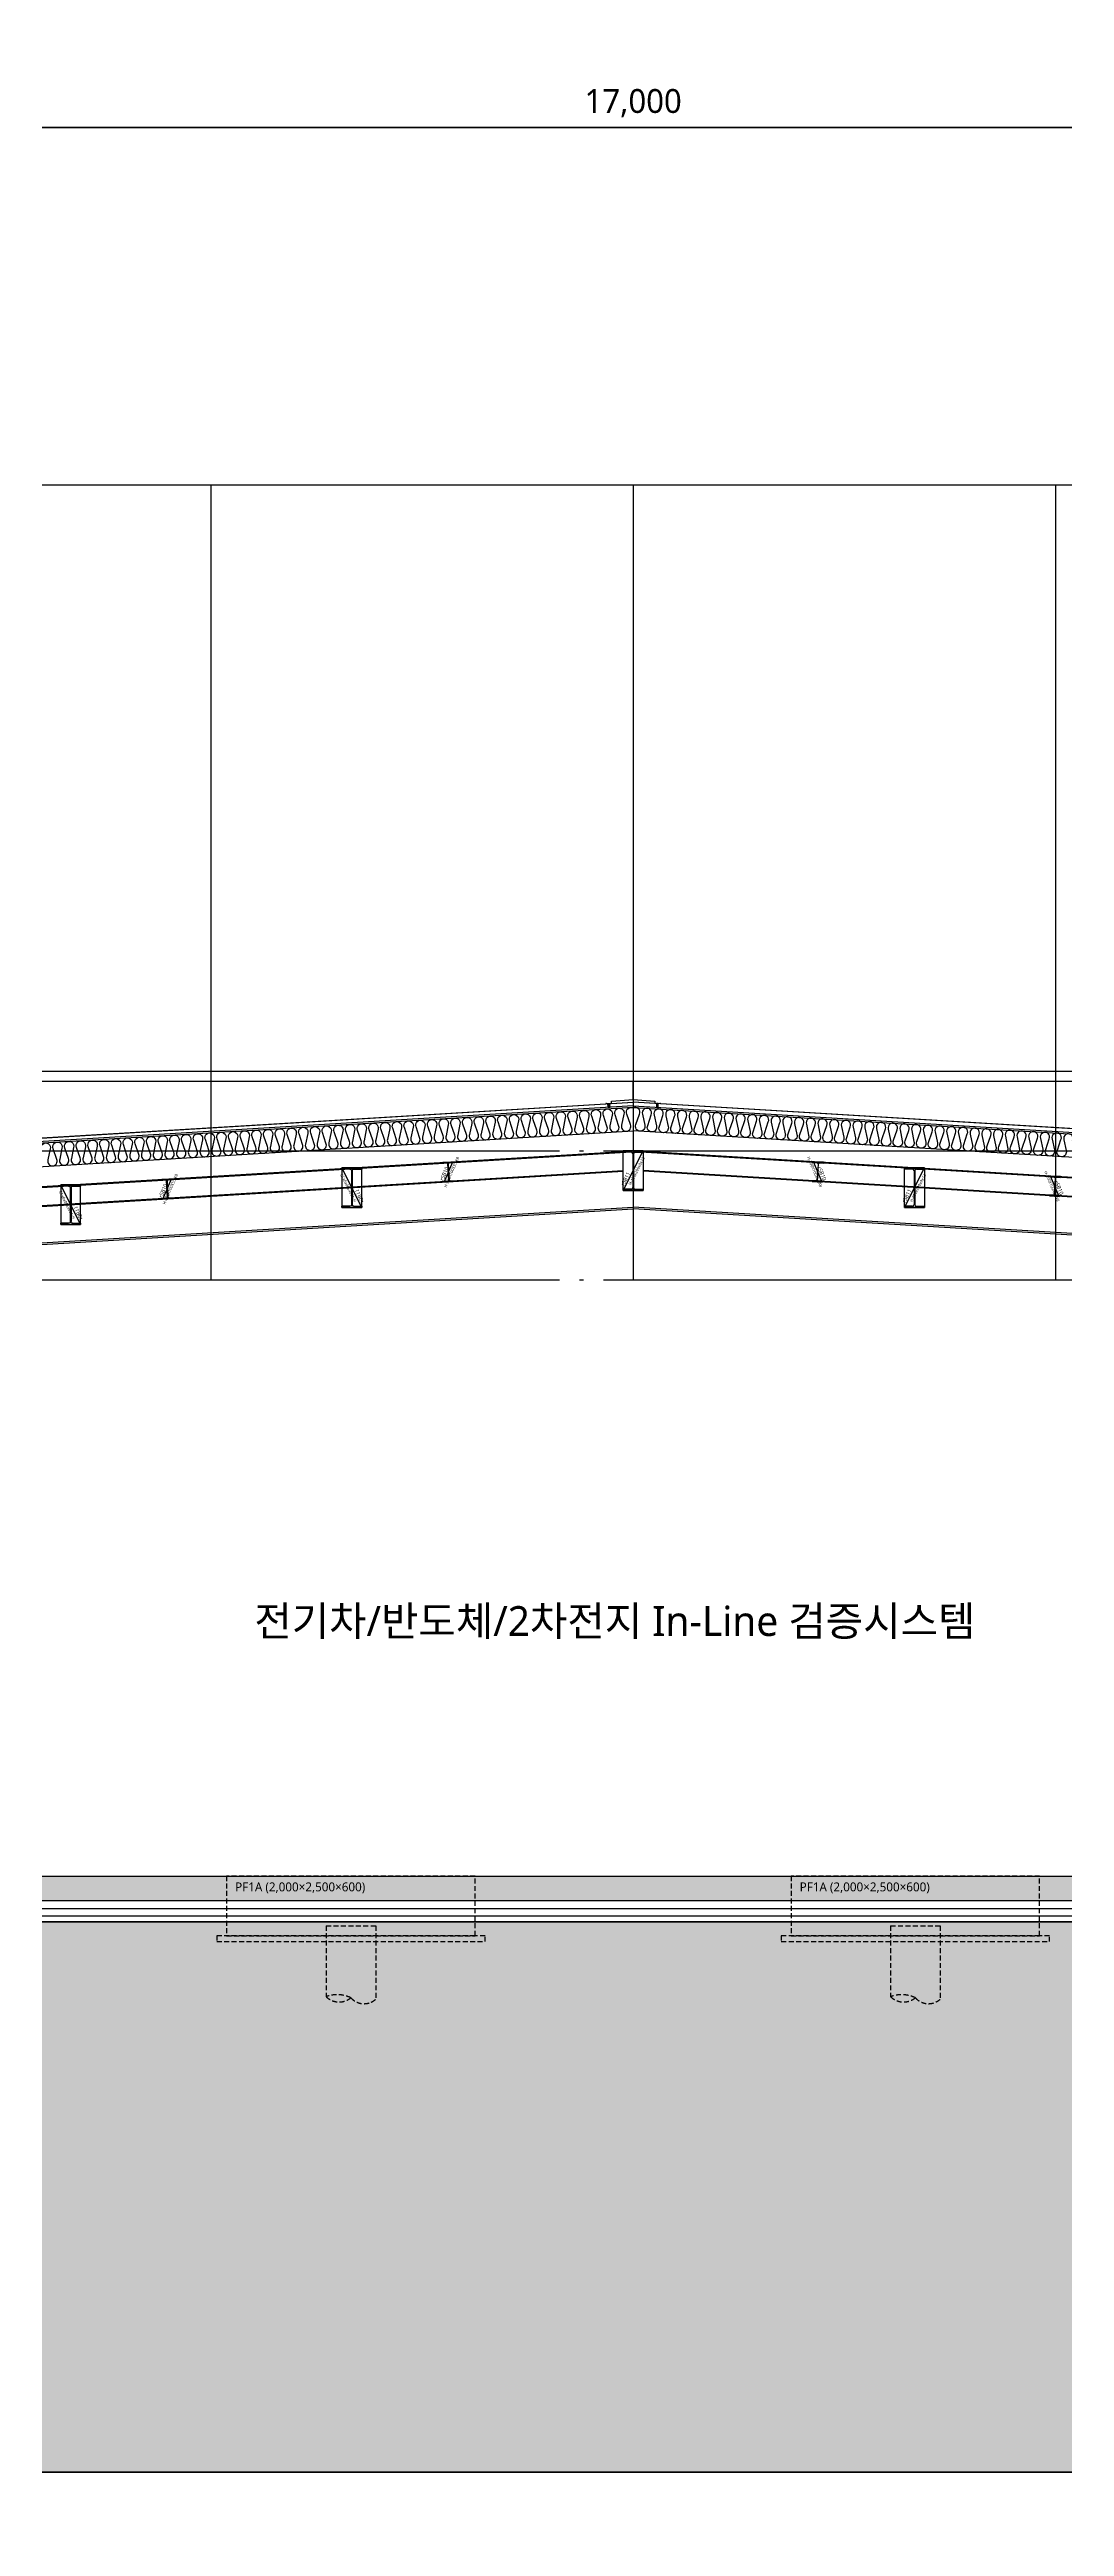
# Model space of a CAD drawing. Header units: millimetres. Extents: x 0 to 672800, y 0 to 118800.
# Drawn here: x 408528 to 418739, y 19897 to 44827 of the extents above; entities that cross this region are included whole.
import ezdxf
from ezdxf.enums import TextEntityAlignment as Align

# ---------------------------------------------------------------- set-up
doc = ezdxf.new("R2010")
doc.units = ezdxf.units.MM
doc.header["$LTSCALE"] = 200
for name, pattern in [('CEN-GAUN', [32.2, 30, -1, 0.2, -1]), ('CONTINOUS', [0]), ('HIDDEN', [0.375, 0.25, -0.125])]:
    doc.linetypes.add(name, pattern=pattern)
doc.layers.get('DEFPOINTS').update_dxf_attribs({"color": 137})
for name, color, linetype in [('0-S-col', 4, 'Continuous'), ('01단열재', 252, 'Continuous'), ('01외벽패널', 3, 'Continuous'), ('09GIRDER', 2, 'Continuous'), ('0파일', 251, 'HIDDEN'), ('4', 4, 'Continuous'), ('5기초', 5, 'HIDDEN'), ('5기초버림콘크리트', 251, 'HIDDEN'), ('5버림콘크리트', 5, 'CONTINOUS'), ('6ELE', 6, 'Continuous'), ('8ELE', 8, 'Continuous'), ('A-CON', 2, 'Continuous'), ('CEN', 1, 'CEN-GAUN'), ('ELE-6', 6, 'Continuous'), ('HAT-254', 254, 'Continuous'), ('Insul', 252, 'Continuous'), ('S-253', 252, 'Continuous'), ('SOL-253', 253, 'Continuous'), ('STEEL-E', 6, 'Continuous'), ('SYP_INSUL', 252, 'Continuous')]:
    doc.layers.add(name, color=color, linetype=linetype)
for name, color, linetype, plot in [('check', 61, 'Continuous', False), ('Defpoint', 125, 'Continuous', False), ('TXT-1', 137, 'Continuous', False)]:
    doc.layers.add(name, color=color, linetype=linetype, plot=plot)
doc.styles.add('맑은고딕', font='malgun.ttf')
doc.styles.add('스타일1', font='malgun.ttf')
doc.linetypes.add('INSUL50', pattern='A,0.00254,-2.54,[134,ltypeshp.shx,S=6.25,R=0,X=-2.54,Y=0],-19.92,[134,ltypeshp.shx,S=6.25,R=180,X=2.54,Y=0],-2.54', length=25.00254)
doc.dimstyles.new('CJAK', dxfattribs={"dimscale": 200, "dimtxt": 1.2, "dimasz": 0.5, "dimexe": 2, "dimexo": 3, "dimgap": 0.5, "dimtad": 1, "dimdec": 0, "dimzin": 1, "dimdsep": 46, "dimlunit": 6, "dimtxsty": '맑은고딕', "dimblk": 'CJDOT', "dimcen": 0.09, "dimdle": 1, "dimclrd": 256, "dimclre": 256, "dimclrt": 256, "dimadec": 0, "dimazin": 0, "dimtfac": 1, "dimtdec": 0, "dimtix": 1, "dimtmove": 2, "dimatfit": 3, "dimldrblk": 'CJDOT', "dimfxl": 1, "dimtolj": 1, "dimtzin": 1, "dimarcsym": 0})
pattern_1 = [(43.674488, (335620.4905, 1312.999), (-4.3850587, 4.5927944), [])]

# ---------------------------------------------------------------- blocks, each defined once
blk = doc.blocks.new('pile(500)-section')
at = {"layer": '0파일'}
for p, q in [((-250, 0), (-250, -714)), ((-250, 0), (250, 0)), ((250, 0), (250, -739))]:
    blk.add_line(p, q, dxfattribs=at)
for points in [[(-250, -714, -0.201908), (0, -725, 0.417045), (250, -739)], [(-250, -714, 0.379922), (0, -725)]]:
    blk.add_lwpolyline(points, format="xyb", dxfattribs=at)
blk = doc.blocks.new('S-PF1A-S2')
at = {"layer": '5기초'}
blk.add_lwpolyline([(-1250, 0), (-1250, -600), (1250, -600), (1250, 0)], close=True, dxfattribs=at)
at = {"layer": '5기초버림콘크리트'}
blk.add_lwpolyline([(1250, -600), (-1350, -600), (-1350, -660), (1350, -660), (1350, -600), (1250, -600)], dxfattribs=at)
at = {"layer": '0파일'}
blk.add_blockref('pile(500)-section', (0, -500), dxfattribs=at)
at = {"layer": 'DEFPOINTS', "style": '스타일1'}
blk.add_text('PF1A (2,000×2,500×600)', height=90, dxfattribs=at).set_placement((-510, -109), align=Align.MIDDLE_CENTER)
blk = doc.blocks.new('CJDOT')
blk.add_line((-2, 0), (2, 0))
at = {"const_width": 0.5}
blk.add_lwpolyline([(-0.25, 0, 1), (0.25, 0, 1)], format="xyb", close=True, dxfattribs=at)
blk = doc.blocks.new('*D195')
at = {"layer": 'check', "lineweight": -2, "transparency": 16777216}
for p, q in [((405900, 41044), (405900, 44444)), ((422900, 41044), (422900, 44444)), ((406000, 44044), (422800, 44044))]:
    blk.add_line(p, q, dxfattribs=at)
at = {"layer": 'DEFPOINTS', "color": 0, "transparency": 16777216}
for p in [(422900, 44044), (405900, 40444), (422900, 40444)]:
    blk.add_point(p, dxfattribs=at)
at = {"layer": 'check', "lineweight": -2, "transparency": 16777216, "xscale": 100, "yscale": 100, "zscale": 100, "rotation": 180}
blk.add_blockref('CJDOT', (405900, 44044), dxfattribs=at)
at = {"layer": 'check', "lineweight": -2, "transparency": 16777216, "xscale": 100, "yscale": 100, "zscale": 100}
blk.add_blockref('CJDOT', (422900, 44044), dxfattribs=at)
at = {"layer": 'check', "transparency": 16777216, "insert": (414400, 44288), "char_height": 240, "attachment_point": 5, "style": '맑은고딕'}
blk.add_mtext('\\A1;17,000', dxfattribs=at)
blk = doc.blocks.new('*D196')
at = {"layer": 'check', "lineweight": -2, "transparency": 16777216}
for p, q in [((392900, 41044), (392900, 46244)), ((435900, 41044), (435900, 46244)), ((435800, 45844), (393000, 45844))]:
    blk.add_line(p, q, dxfattribs=at)
at = {"layer": 'DEFPOINTS', "color": 0, "transparency": 16777216}
for p in [(392900, 45844), (392900, 40444), (435900, 40444)]:
    blk.add_point(p, dxfattribs=at)
at = {"layer": 'check', "lineweight": -2, "transparency": 16777216, "xscale": 100, "yscale": 100, "zscale": 100, "rotation": 180}
blk.add_blockref('CJDOT', (392900, 45844), dxfattribs=at)
at = {"layer": 'check', "lineweight": -2, "transparency": 16777216, "xscale": 100, "yscale": 100, "zscale": 100}
blk.add_blockref('CJDOT', (435900, 45844), dxfattribs=at)
at = {"layer": 'check', "transparency": 16777216, "insert": (414400, 46088), "char_height": 240, "attachment_point": 5, "style": '맑은고딕'}
blk.add_mtext('\\A1;43,000', dxfattribs=at)
blk = doc.blocks.new('*U463')
for p, q in [((80, 387), (0, 387)), ((96, 371), (96, 29)), ((104, 371), (104, 29)), ((120, 387), (200, 387)), ((80, 13), (0, 13)), ((120, 13), (200, 13))]:
    blk.add_line(p, q)
for points in [[(200, 387), (200, 400), (0, 400), (0, 387)], [(0, 13), (0, 0), (200, 0), (200, 13)]]:
    blk.add_lwpolyline(points)
for centre, start, end in [((80, 371), 0, 90), ((120, 371), 90, 180), ((80, 29), 270, 0), ((120, 29), 180, 270)]:
    blk.add_arc(centre, 16, start, end)
blk = doc.blocks.new('SG-rSB11')
at = {"layer": 'DEFPOINTS'}
blk.add_line((-100, -400), (100, 0), dxfattribs=at)
blk.add_lwpolyline([(-100, 0), (100, 0), (100, -400), (-100, -400)], close=True, dxfattribs=at)
at = {"layer": '09GIRDER'}
blk.add_blockref('*U463', (-100, -400), dxfattribs=at)
at = {"layer": 'DEFPOINTS', "style": '스타일1'}
for s, height, p in [('rSB11', 40, (-77, -283, 0)), ('H-400x200x8x13', 30, (35, -203))]:
    blk.add_text(s, height=height, rotation=63.3193, dxfattribs=at).set_placement(p, align=Align.MIDDLE_CENTER)

msp = doc.modelspace()

# ---------------------------------------------------------------- hatches: boundary and pattern name
at = {"layer": 'ELE-6'}
h = msp.add_hatch(dxfattribs=at)
h.set_pattern_fill('ANSI31', color=256, scale=2, angle=-1.32551)
h.set_pattern_definition(pattern_1)
h.paths.add_polyline_path([(414146.8, 34219.2), (414163.6, 34220.2), (414166.1, 34180.3), (414149.3, 34179.3)])
h = msp.add_hatch(dxfattribs=at)
h.set_pattern_fill('ANSI31', color=256, scale=2, angle=-1.32551)
h.set_pattern_definition(pattern_1)
h.paths.add_polyline_path([(414653.2, 34219.2), (414636.4, 34220.2), (414633.9, 34180.3), (414650.7, 34179.3)])
at = {"layer": 'HAT-254'}
h = msp.add_hatch(color=256, dxfattribs=at)
h.dxf.hatch_style = 1
h.paths.add_polyline_path([(426100, 26193.6), (393000, 26193.6), (393000, 25743.6), (392600, 25743.6), (392600, 26193.6), (392600, 26443.6), (426300, 26443.6), (426300, 26193.6), (426850, 26193.6), (426850, 26443.6), (430900, 26443.6), (430900, 26193.6), (431450, 26193.6), (431450, 26443.6), (436335, 26443.6), (436335, 26243.6), (436200, 26243.6), (436200, 25743.6), (435800, 25743.6), (435800, 26193.6), (431650, 26193.6), (431650, 25943.6), (430700, 25943.6), (430700, 26193.6), (427050, 26193.6), (427050, 25943.6), (426100, 25943.6)])
at = {"layer": 'SOL-253'}
h = msp.add_hatch(color=256, dxfattribs=at)
h.dxf.hatch_style = 1
h.paths.add_polyline_path([(427150, 25983.6), (430600, 25983.6), (430600, 25733.6), (431750, 25733.6), (431750, 25983.6), (435650, 25983.6), (435650, 25593.6), (435550, 25593.6), (435550, 25533.6), (436300, 25533.6), (436300, 25593.6), (436200, 25593.6), (436200, 25843.6), (436200, 26193.7), (439835, 25899), (439835, 25643.6), (439285, 25643.6), (439285, 25143.6), (439185, 25143.6), (439185, 25043.6), (440685, 25043.6), (440685, 25143.6), (440585, 25143.6), (440585, 25643.6), (440035, 25643.6), (440035, 26143.6), (446900, 26143.6), (446900, 20443.6), (381900, 20443.6), (381900, 26243.6), (389465, 26243.6), (389465, 26093.6), (389415, 26093.6), (389415, 25843.6), (389715, 25843.6), (389715, 26093.6), (389665, 26093.6), (389665, 26343.6), (392600, 26343.6), (392600, 25943.6), (392600, 25593.6), (392500, 25593.6), (392500, 25533.6), (393250, 25533.6), (393250, 25593.6), (393150, 25593.6), (393150, 25983.6), (426000, 25983.6), (426000, 25733.6), (427150, 25733.6)])

# ---------------------------------------------------------------- linework, layer by layer
at = {"layer": '0-S-col', "color": 8}
for p, q in [((406050, 33230.7), (414325, 33731.1)), ((422750, 33230.7), (414475, 33731.1)), ((406050, 33046.4), (414300, 33545.2)), ((406050, 33038.4), (414300, 33537.2)), ((422750, 33046.4), (414500, 33545.2)), ((422750, 33038.4), (414500, 33537.2)), ((406050, 33046.4), (410050, 33288.3)), ((406050, 33038.4), (410050, 33280.2)), ((406050, 32672.7), (414400, 33177.6)), ((422750, 32672.7), (414400, 33177.6))]:
    msp.add_line(p, q, dxfattribs=at)
msp.add_lwpolyline([(414300, 33743.6), (414500, 33743.6), (414500, 33343.6), (414300, 33343.6)], close=True, dxfattribs=at)
at = {"layer": '01단열재', "linetype": 'INSUL50', "ltscale": 0.015}
msp.add_lwpolyline([(393000, 26118.6), (426100, 26118.6)], dxfattribs=at)
at = {"layer": '01외벽패널'}
for points in [[(414400, 34180.4), (393471.1, 32915), (393485.3, 32679.4), (414400, 33944)], [(414400, 34180.4), (435328.9, 32915), (435314.7, 32679.4), (414400, 33944)]]:
    msp.add_lwpolyline(points, dxfattribs=at)
at = {"layer": '4'}
msp.add_lwpolyline([(414131.5, 34218.3), (414123.6, 34217.8), (414123.4, 34220.3), (414183.3, 34223.9), (414182.2, 34242.3), (414400, 34260.5), (414617.8, 34242.3), (414616.7, 34223.9), (414676.6, 34220.3), (414676.4, 34217.8), (414668.5, 34218.3)], dxfattribs=at)
at = {"layer": '5버림콘크리트'}
msp.add_lwpolyline([(426100, 25983.6), (393150, 25983.6), (393150, 26043.6), (426100, 26043.6)], dxfattribs=at)
at = {"layer": '6ELE'}
msp.add_line((392385, 34543.6), (436365, 34543.6), dxfattribs=at)
at = {"layer": '8ELE'}
for p, q in [((392980, 34443.6), (435755, 34443.6)), ((414400, 34260.5), (414400, 34443.6))]:
    msp.add_line(p, q, dxfattribs=at)
at = {"layer": 'A-CON'}
for p, q in [((392600, 26443.6), (426300, 26443.6)), ((426100, 26193.6), (393000, 26193.6))]:
    msp.add_line(p, q, dxfattribs=at)
at = {"layer": 'CEN'}
for p, q in [((381900, 34543.6), (446900, 34543.6)), ((381900, 33743.6), (446900, 33743.6)), ((381900, 32443.6), (446900, 32443.6)), ((381900, 26443.6), (446900, 26443.6))]:
    msp.add_line(p, q, dxfattribs=at)
at = {"layer": 'Defpoint'}
for p, q in [((410150, 40443.6), (410150, 32443.6)), ((414400, 40443.6), (414400, 32443.6)), ((418650, 40443.6), (418650, 32443.6))]:
    msp.add_line(p, q, dxfattribs=at)
at = {"layer": 'DEFPOINTS'}
for p, q in [((409668.1, 33257.2), (409755.9, 33462.8)), ((412498.1, 33428.3), (412585.9, 33633.9)), ((416301.9, 33428.3), (416214.1, 33633.9)), ((418687.8, 33284), (418600.1, 33489.7))]:
    msp.add_line(p, q, dxfattribs=at)
for points in [[(378300, 44043.6), (378300, 16843.6), (450500, 16843.6), (450500, 44043.6)], [(381900, 40443.6), (381900, 20443.6), (446900, 20443.6), (446900, 40443.6)]]:
    msp.add_lwpolyline(points, close=True, dxfattribs=at)
for points in [[(409668.1, 33257.2), (409667.6, 33265.1), (409703.8, 33267.3, 0.4142136), (409714.1, 33279), (409704.4, 33440.7, 0.4142136), (409692.7, 33451), (409656.5, 33448.8), (409656.1, 33456.8), (409755.9, 33462.8), (409756.4, 33454.8), (409720.2, 33452.7, 0.4142136), (409709.9, 33441), (409719.6, 33279.3, 0.4142136), (409731.3, 33269), (409767.5, 33271.2), (409767.9, 33263.2)], [(412498.1, 33428.3), (412497.6, 33436.3), (412533.8, 33438.4, 0.4142136), (412544.1, 33450.1), (412534.4, 33611.8, 0.4142136), (412522.7, 33622.1), (412486.5, 33619.9), (412486.1, 33627.9), (412585.9, 33633.9), (412586.4, 33626), (412550.2, 33623.8, 0.4142136), (412539.9, 33612.1), (412549.6, 33450.4, 0.4142136), (412561.3, 33440.1), (412597.5, 33442.3), (412597.9, 33434.3)], [(416301.9, 33428.3), (416302.4, 33436.3), (416266.2, 33438.4, -0.4142136), (416255.9, 33450.1), (416265.6, 33611.8, -0.4142136), (416277.3, 33622.1), (416313.5, 33619.9), (416313.9, 33627.9), (416214.1, 33633.9), (416213.6, 33626), (416249.8, 33623.8, -0.4142136), (416260.1, 33612.1), (416250.4, 33450.4, -0.4142136), (416238.7, 33440.1), (416202.5, 33442.3), (416202.1, 33434.3)], [(418687.8, 33284), (418688.3, 33292), (418652.1, 33294.2, -0.4142136), (418641.8, 33305.8), (418651.6, 33467.5, -0.4142136), (418663.2, 33477.8), (418699.4, 33475.7), (418699.9, 33483.6), (418600.1, 33489.7), (418599.6, 33481.7), (418635.8, 33479.5, -0.4142136), (418646.1, 33467.9), (418636.3, 33306.2, -0.4142136), (418624.7, 33295.8), (418588.5, 33298), (418588, 33290)]]:
    msp.add_lwpolyline(points, format="xyb", close=True, dxfattribs=at)
msp.add_lwpolyline([(446900, 20443.6), (381900, 20443.6), (381900, 26243.6), (389465, 26243.6), (389465, 26093.6), (389415, 26093.6), (389415, 25843.6), (389715, 25843.6), (389715, 26093.6), (389665, 26093.6), (389665, 26343.6), (392600, 26343.6), (392600, 25943.6), (392600, 25943.6), (392600, 25593.6), (392500, 25593.6), (392500, 25533.6), (393250, 25533.6), (393250, 25593.6), (393150, 25593.6), (393150, 25983.6), (426000, 25983.6)], dxfattribs=at)
at = {"layer": 'ELE-6'}
for points in [[(414400, 34194.5), (393318.4, 32919.8), (393316.1, 32959.7), (414400, 34234.5)], [(414400, 34194.5), (435481.6, 32919.8), (435483.9, 32959.7), (414400, 34234.5)]]:
    msp.add_lwpolyline(points, dxfattribs=at)
for points in [[(414146.8, 34219.2), (414163.6, 34220.2), (414166.1, 34180.3), (414149.3, 34179.3)], [(414653.2, 34219.2), (414636.4, 34220.2), (414633.9, 34180.3), (414650.7, 34179.3)]]:
    msp.add_lwpolyline(points, close=True, dxfattribs=at)
at = {"layer": 'Insul'}
for points in [[(408446.8, 33756.4, -1.4491979), (408534.9, 33761.7), (408512.2, 33652.1, 0.5248557), (408560.1, 33590.9, 0.5248557), (408600.3, 33657.4), (408564.6, 33763.5, -1.4491979), (408652.7, 33768.9), (408630, 33659.2, 0.5248557), (408677.9, 33598, 0.5248557), (408718.1, 33664.5), (408682.4, 33770.6, -1.4491979), (408770.5, 33776), (408747.8, 33666.3, 0.5248557), (408795.7, 33605.1, 0.5248557), (408835.9, 33671.6), (408800.2, 33777.8, -1.4491979), (408888.3, 33783.1), (408865.6, 33673.4, 0.5248557), (408913.5, 33612.3, 0.5248557), (408953.7, 33678.8), (408918, 33784.9, -1.4491979), (409006.1, 33790.2), (408983.4, 33680.6, 0.5248557), (409031.3, 33619.4, 0.5248557), (409071.5, 33685.9), (409035.7, 33792, -1.4491979), (409123.8, 33797.3), (409101.2, 33687.7, 0.5248557), (409149.1, 33626.5, 0.5248557), (409189.3, 33693), (409153.5, 33799.1, -1.4491979), (409241.6, 33804.5), (409218.9, 33694.8, 0.5248557), (409266.9, 33633.6, 0.5248557), (409307, 33700.1), (409271.3, 33806.3, -1.4491979), (409359.4, 33811.6), (409336.7, 33701.9, 0.5248557), (409384.6, 33640.7, 0.5248557), (409424.8, 33707.3), (409389.1, 33813.4, -1.4491979), (409477.2, 33818.7), (409454.5, 33709, 0.5248557), (409502.4, 33647.9, 0.5248557), (409542.6, 33714.4), (409506.9, 33820.5, -1.4491979), (409595, 33825.8), (409572.3, 33716.2, 0.5248557), (409620.2, 33655, 0.5248557), (409660.4, 33721.5), (409624.7, 33827.6, -1.4491979), (409712.8, 33832.9), (409690.1, 33723.3, 0.5248557), (409738, 33662.1, 0.5248557), (409778.2, 33728.6), (409742.5, 33834.7, -1.4491979), (409830.6, 33840.1), (409807.9, 33730.4, 0.5248557), (409855.8, 33669.2, 0.5248557), (409896, 33735.7), (409860.2, 33841.9, -1.4491979), (409948.3, 33847.2), (409925.7, 33737.5, 0.5248557), (409973.6, 33676.4, 0.5248557), (410013.8, 33742.9), (409978, 33849, -1.4491979), (410066.1, 33854.3), (410043.4, 33744.7, 0.5248557), (410091.4, 33683.5, 0.5248557), (410131.5, 33750), (410095.8, 33856.1, -1.4491979), (410183.9, 33861.4), (410161.2, 33751.8, 0.5248557), (410209.1, 33690.6, 0.5248557), (410249.3, 33757.1), (410213.6, 33863.2, -1.4491979), (410301.7, 33868.6), (410279, 33758.9, 0.5248557), (410326.9, 33697.7, 0.5248557), (410367.1, 33764.2), (410331.4, 33870.4, -1.4491979), (410419.5, 33875.7), (410396.8, 33766, 0.5248557), (410444.7, 33704.8, 0.5248557), (410484.9, 33771.3), (410449.2, 33877.5, -1.4491979), (410537.3, 33882.8), (410514.6, 33773.1, 0.5248557), (410562.5, 33712, 0.5248557), (410602.7, 33778.5), (410566.9, 33884.6, -1.4491979), (410655.1, 33889.9), (410632.4, 33780.3, 0.5248557), (410680.3, 33719.1, 0.5248557), (410720.5, 33785.6), (410684.7, 33891.7, -1.4491979), (410772.8, 33897), (410750.1, 33787.4, 0.5248557), (410798.1, 33726.2, 0.5248557), (410838.3, 33792.7), (410802.5, 33898.8, -1.4491979), (410890.6, 33904.2), (410867.9, 33794.5, 0.5248557), (410915.8, 33733.3, 0.5248557), (410956, 33799.8), (410920.3, 33906, -1.4491979), (411008.4, 33911.3), (410985.7, 33801.6, 0.5248557), (411033.6, 33740.5, 0.5248557), (411073.8, 33807), (411038.1, 33913.1, -1.4491979), (411126.2, 33918.4), (411103.5, 33808.8, 0.5248557), (411151.4, 33747.6, 0.5248557), (411191.6, 33814.1), (411155.9, 33920.2, -1.4491979), (411244, 33925.5), (411221.3, 33815.9, 0.5248557), (411269.2, 33754.7, 0.5248557), (411309.4, 33821.2), (411273.7, 33927.3, -1.4491979), (411361.8, 33932.7), (411339.1, 33823, 0.5248557), (411387, 33761.8, 0.5248557), (411427.2, 33828.3), (411391.4, 33934.4, -1.4491979), (411479.5, 33939.8), (411456.9, 33830.1, 0.5248557), (411504.8, 33768.9, 0.5248557), (411545, 33835.4), (411509.2, 33941.6, -1.4491979), (411597.3, 33946.9), (411574.6, 33837.2, 0.5248557), (411622.6, 33776.1, 0.5248557), (411662.7, 33842.6), (411627, 33948.7, -1.4491979), (411715.1, 33954), (411692.4, 33844.4, 0.5248557), (411740.3, 33783.2, 0.5248557), (411780.5, 33849.7), (411744.8, 33955.8, -1.4491979), (411832.9, 33961.1), (411810.2, 33851.5, 0.5248557), (411858.1, 33790.3, 0.5248557), (411898.3, 33856.8), (411862.6, 33962.9, -1.4491979), (411950.7, 33968.3), (411928, 33858.6, 0.5248557), (411975.9, 33797.4, 0.5248557), (412016.1, 33863.9), (411980.4, 33970.1, -1.4491979), (412068.5, 33975.4), (412045.8, 33865.7, 0.5248557), (412093.7, 33804.6, 0.5248557), (412133.9, 33871.1), (412098.2, 33977.2, -1.4491979), (412186.3, 33982.5), (412163.6, 33872.8, 0.5248557), (412211.5, 33811.7, 0.5248557), (412251.7, 33878.2), (412215.9, 33984.3, -1.4491979), (412304, 33989.6), (412281.4, 33880, 0.5248557), (412329.3, 33818.8, 0.5248557), (412369.5, 33885.3), (412333.7, 33991.4, -1.4491979), (412421.8, 33996.8), (412399.1, 33887.1, 0.5248557), (412447, 33825.9, 0.5248557), (412487.2, 33892.4), (412451.5, 33998.5, -1.4491979), (412539.6, 34003.9), (412516.9, 33894.2, 0.5248557), (412564.8, 33833, 0.5248557), (412605, 33899.5), (412569.3, 34005.7, -1.4491979), (412657.4, 34011), (412634.7, 33901.3, 0.5248557), (412682.6, 33840.2, 0.5248557), (412722.8, 33906.7), (412687.1, 34012.8, -1.4491979), (412775.2, 34018.1), (412752.5, 33908.5, 0.5248557), (412800.4, 33847.3, 0.5248557), (412840.6, 33913.8), (412804.9, 34019.9, -1.4491979), (412893, 34025.2), (412870.3, 33915.6, 0.5248557), (412918.2, 33854.4, 0.5248557), (412958.4, 33920.9), (412922.6, 34027, -1.4491979), (413010.7, 34032.4), (412988.1, 33922.7, 0.5248557), (413036, 33861.5, 0.5248557), (413076.2, 33928), (413040.4, 34034.2, -1.4491979), (413128.5, 34039.5), (413105.8, 33929.8, 0.5248557), (413153.8, 33868.6, 0.5248557), (413194, 33935.2), (413158.2, 34041.3, -1.4491979), (413246.3, 34046.6), (413223.6, 33936.9, 0.5248557), (413271.5, 33875.8, 0.5248557), (413311.7, 33942.3), (413276, 34048.4, -1.4491979), (413364.1, 34053.7), (413341.4, 33944.1, 0.5248557), (413389.3, 33882.9, 0.5248557), (413429.5, 33949.4), (413393.8, 34055.5, -1.4491979), (413481.9, 34060.8), (413459.2, 33951.2, 0.5248557), (413507.1, 33890, 0.5248557), (413547.3, 33956.5), (413511.6, 34062.6, -1.4491979), (413599.7, 34068), (413577, 33958.3, 0.5248557), (413624.9, 33897.1, 0.5248557), (413665.1, 33963.6), (413629.4, 34069.8, -1.4491979), (413717.5, 34075.1), (413694.8, 33965.4, 0.5248557), (413742.7, 33904.3, 0.5248557), (413782.9, 33970.8), (413747.1, 34076.9, -1.4491979), (413835.2, 34082.2), (413812.6, 33972.6, 0.5248557), (413860.5, 33911.4, 0.5248557), (413900.7, 33977.9), (413864.9, 34084, -1.4491979), (413953, 34089.3), (413930.3, 33979.7, 0.5248557), (413978.3, 33918.5, 0.5248557), (414018.4, 33985), (413982.7, 34091.1, -1.4491979), (414070.8, 34096.5), (414048.1, 33986.8, 0.5248557), (414096, 33925.6, 0.5248557), (414136.2, 33992.1), (414100.5, 34098.3, -1.4491979), (414188.6, 34103.6), (414165.9, 33993.9, 0.5248557), (414213.8, 33932.7, 0.5248557), (414254, 33999.2), (414218.3, 34105.4, -1.4491979), (414306.4, 34110.7), (414283.7, 34001, 0.5248557), (414331.6, 33939.9, 0.5248557), (414371.8, 34006.4), (414336.1, 34112.5, -0.7035853), (414400, 34174.2, -0.7035853)], [(418822, 33849, 1.4491979), (418733.9, 33854.3), (418756.6, 33744.7, -0.5248557), (418708.6, 33683.5, -0.5248557), (418668.5, 33750), (418704.2, 33856.1, 1.4491979), (418616.1, 33861.4), (418638.8, 33751.8, -0.5248557), (418590.9, 33690.6, -0.5248557), (418550.7, 33757.1), (418586.4, 33863.2, 1.4491979), (418498.3, 33868.6), (418521, 33758.9, -0.5248557), (418473.1, 33697.7, -0.5248557), (418432.9, 33764.2), (418468.6, 33870.4, 1.4491979), (418380.5, 33875.7), (418403.2, 33766, -0.5248557), (418355.3, 33704.8, -0.5248557), (418315.1, 33771.3), (418350.8, 33877.5, 1.4491979), (418262.7, 33882.8), (418285.4, 33773.1, -0.5248557), (418237.5, 33712, -0.5248557), (418197.3, 33778.5), (418233.1, 33884.6, 1.4491979), (418144.9, 33889.9), (418167.6, 33780.3, -0.5248557), (418119.7, 33719.1, -0.5248557), (418079.5, 33785.6), (418115.3, 33891.7, 1.4491979), (418027.2, 33897), (418049.9, 33787.4, -0.5248557), (418001.9, 33726.2, -0.5248557), (417961.7, 33792.7), (417997.5, 33898.8, 1.4491979), (417909.4, 33904.2), (417932.1, 33794.5, -0.5248557), (417884.2, 33733.3, -0.5248557), (417844, 33799.8), (417879.7, 33906, 1.4491979), (417791.6, 33911.3), (417814.3, 33801.6, -0.5248557), (417766.4, 33740.5, -0.5248557), (417726.2, 33807), (417761.9, 33913.1, 1.4491979), (417673.8, 33918.4), (417696.5, 33808.8, -0.5248557), (417648.6, 33747.6, -0.5248557), (417608.4, 33814.1), (417644.1, 33920.2, 1.4491979), (417556, 33925.5), (417578.7, 33815.9, -0.5248557), (417530.8, 33754.7, -0.5248557), (417490.6, 33821.2), (417526.3, 33927.3, 1.4491979), (417438.2, 33932.7), (417460.9, 33823, -0.5248557), (417413, 33761.8, -0.5248557), (417372.8, 33828.3), (417408.6, 33934.4, 1.4491979), (417320.5, 33939.8), (417343.1, 33830.1, -0.5248557), (417295.2, 33768.9, -0.5248557), (417255, 33835.4), (417290.8, 33941.6, 1.4491979), (417202.7, 33946.9), (417225.4, 33837.2, -0.5248557), (417177.4, 33776.1, -0.5248557), (417137.3, 33842.6), (417173, 33948.7, 1.4491979), (417084.9, 33954), (417107.6, 33844.4, -0.5248557), (417059.7, 33783.2, -0.5248557), (417019.5, 33849.7), (417055.2, 33955.8, 1.4491979), (416967.1, 33961.1), (416989.8, 33851.5, -0.5248557), (416941.9, 33790.3, -0.5248557), (416901.7, 33856.8), (416937.4, 33962.9, 1.4491979), (416849.3, 33968.3), (416872, 33858.6, -0.5248557), (416824.1, 33797.4, -0.5248557), (416783.9, 33863.9), (416819.6, 33970.1, 1.4491979), (416731.5, 33975.4), (416754.2, 33865.7, -0.5248557), (416706.3, 33804.6, -0.5248557), (416666.1, 33871.1), (416701.8, 33977.2, 1.4491979), (416613.7, 33982.5), (416636.4, 33872.8, -0.5248557), (416588.5, 33811.7, -0.5248557), (416548.3, 33878.2), (416584.1, 33984.3, 1.4491979), (416496, 33989.6), (416518.6, 33880, -0.5248557), (416470.7, 33818.8, -0.5248557), (416430.5, 33885.3), (416466.3, 33991.4, 1.4491979), (416378.2, 33996.8), (416400.9, 33887.1, -0.5248557), (416353, 33825.9, -0.5248557), (416312.8, 33892.4), (416348.5, 33998.5, 1.4491979), (416260.4, 34003.9), (416283.1, 33894.2, -0.5248557), (416235.2, 33833, -0.5248557), (416195, 33899.5), (416230.7, 34005.7, 1.4491979), (416142.6, 34011), (416165.3, 33901.3, -0.5248557), (416117.4, 33840.2, -0.5248557), (416077.2, 33906.7), (416112.9, 34012.8, 1.4491979), (416024.8, 34018.1), (416047.5, 33908.5, -0.5248557), (415999.6, 33847.3, -0.5248557), (415959.4, 33913.8), (415995.1, 34019.9, 1.4491979), (415907, 34025.2), (415929.7, 33915.6, -0.5248557), (415881.8, 33854.4, -0.5248557), (415841.6, 33920.9), (415877.4, 34027, 1.4491979), (415789.3, 34032.4), (415811.9, 33922.7, -0.5248557), (415764, 33861.5, -0.5248557), (415723.8, 33928), (415759.6, 34034.2, 1.4491979), (415671.5, 34039.5), (415694.2, 33929.8, -0.5248557), (415646.2, 33868.6, -0.5248557), (415606, 33935.2), (415641.8, 34041.3, 1.4491979), (415553.7, 34046.6), (415576.4, 33936.9, -0.5248557), (415528.5, 33875.8, -0.5248557), (415488.3, 33942.3), (415524, 34048.4, 1.4491979), (415435.9, 34053.7), (415458.6, 33944.1, -0.5248557), (415410.7, 33882.9, -0.5248557), (415370.5, 33949.4), (415406.2, 34055.5, 1.4491979), (415318.1, 34060.8), (415340.8, 33951.2, -0.5248557), (415292.9, 33890, -0.5248557), (415252.7, 33956.5), (415288.4, 34062.6, 1.4491979), (415200.3, 34068), (415223, 33958.3, -0.5248557), (415175.1, 33897.1, -0.5248557), (415134.9, 33963.6), (415170.6, 34069.8, 1.4491979), (415082.5, 34075.1), (415105.2, 33965.4, -0.5248557), (415057.3, 33904.3, -0.5248557), (415017.1, 33970.8), (415052.9, 34076.9, 1.4491979), (414964.8, 34082.2), (414987.4, 33972.6, -0.5248557), (414939.5, 33911.4, -0.5248557), (414899.3, 33977.9), (414935.1, 34084, 1.4491979), (414847, 34089.3), (414869.7, 33979.7, -0.5248557), (414821.7, 33918.5, -0.5248557), (414781.6, 33985), (414817.3, 34091.1, 1.4491979), (414729.2, 34096.5), (414751.9, 33986.8, -0.5248557), (414704, 33925.6, -0.5248557), (414663.8, 33992.1), (414699.5, 34098.3, 1.4491979), (414611.4, 34103.6), (414634.1, 33993.9, -0.5248557), (414586.2, 33932.7, -0.5248557), (414546, 33999.2), (414581.7, 34105.4, 1.4491979), (414493.6, 34110.7), (414516.3, 34001, -0.5248557), (414468.4, 33939.9, -0.5248557), (414428.2, 34006.4), (414463.9, 34112.5, 0.7035853), (414400, 34174.2, 0.7035853)], [(414400, 34002, 0.0838605), (414400, 33986.2)], [(414400, 34002, -0.0838605), (414400, 33986.2)]]:
    msp.add_lwpolyline(points, format="xyb", dxfattribs=at)
at = {"layer": 'S-253'}
for points in [[(411670, 33572.5), (411470, 33572.5), (411470, 33176.5), (411670, 33176.5)], [(417130, 33572.5), (417330, 33572.5), (417330, 33172.5), (417130, 33172.5)], [(408840, 33401.4), (408640, 33401.4), (408640, 33001.4), (408840, 33001.4)]]:
    msp.add_lwpolyline(points, close=True, dxfattribs=at)
at = {"layer": 'SOL-253'}
msp.add_lwpolyline([(446900, 20443.6), (381900, 20443.6), (381900, 26243.6), (389465, 26243.6), (389465, 26093.6), (389415, 26093.6), (389415, 25843.6), (389715, 25843.6), (389715, 26093.6), (389665, 26093.6), (389665, 26343.6), (392600, 26343.6), (392600, 25943.6), (392600, 25593.6), (392500, 25593.6), (392500, 25533.6), (393250, 25533.6), (393250, 25593.6), (393150, 25593.6), (393150, 25983.6), (426000, 25983.6)], dxfattribs=at)
at = {"layer": 'STEEL-E'}
for p, q in [((405941.2, 33232.2), (414400, 33743.6)), ((435900, 32443.6), (414400, 33743.6)), ((406050, 32655.7), (414400, 33160.6)), ((422750, 32655.7), (414400, 33160.6))]:
    msp.add_line(p, q, dxfattribs=at)
at = {"layer": 'SYP_INSUL'}
for p in [(393316.3, 32956.7), (435483.7, 32956.7)]:
    msp.add_line(p, (414400, 34231.5), dxfattribs=at)

# ---------------------------------------------------------------- block references
at = {"layer": 'S-253'}
for name, p in [('SG-rSB11', (414400, 33743.6)), ('SG-rSB11', (417230, 33572.5)), ('S-PF1A-S2', (411560, 26443.6)), ('S-PF1A-S2', (417240, 26443.6))]:
    msp.add_blockref(name, p, dxfattribs=at)
at = {"layer": 'S-253', "xscale": -1}
for p in [(411570, 33572.5), (408740, 33401.4)]:
    msp.add_blockref('SG-rSB11', p, dxfattribs=at)

# ---------------------------------------------------------------- texts
at = {"layer": 'DEFPOINTS', "style": '스타일1'}
for s, height, rotation, p in [('H-200X100X5.5X8', 30, 66.89513, (412572.4, 33528.6)), ('H-200X100X5.5X8', 30, 293.10487, (416226.7, 33530.6)), ('rSB10', 40, 66.89513, (409670, 33341.7, 0)), ('H-200X100X5.5X8', 30, 66.89513, (409742.4, 33357.5)), ('rSB10', 40, 66.89513, (412500, 33512.8, 0)), ('rSB10', 40, 293.10487, (416299.1, 33515, 0)), ('H-200X100X5.5X8', 30, 293.10487, (418612.7, 33386.4)), ('rSB10', 40, 293.10487, (418685.1, 33370.7, 0))]:
    msp.add_text(s, height=height, rotation=rotation, dxfattribs=at).set_placement(p, align=Align.MIDDLE_CENTER)
at = {"layer": 'TXT-1', "style": '스타일1'}
msp.add_text('전기차/반도체/2차전지 In-Line 검증시스템', height=300, dxfattribs=at).set_placement((414215.8, 29010.4), align=Align.MIDDLE_CENTER)

# ---------------------------------------------------------------- dimensions: what is measured, and where the dimension line sits
at = {"layer": 'check'}
for base, p1, p2, picture, middle in [((392900, 45843.6), (435900, 40443.6), (392900, 40443.6), '*D196', (414400, 46087.8)), ((422900, 44043.6), (405900, 40443.6), (422900, 40443.6), '*D195', (414400, 44288.4))]:
    dim = msp.add_linear_dim(base=base, p1=p1, p2=p2, dimstyle='CJAK', dxfattribs=at)
    dim.commit()
    dim.dimension.update_dxf_attribs({"geometry": picture, "text_midpoint": middle})

doc.saveas('drawing.dxf')
